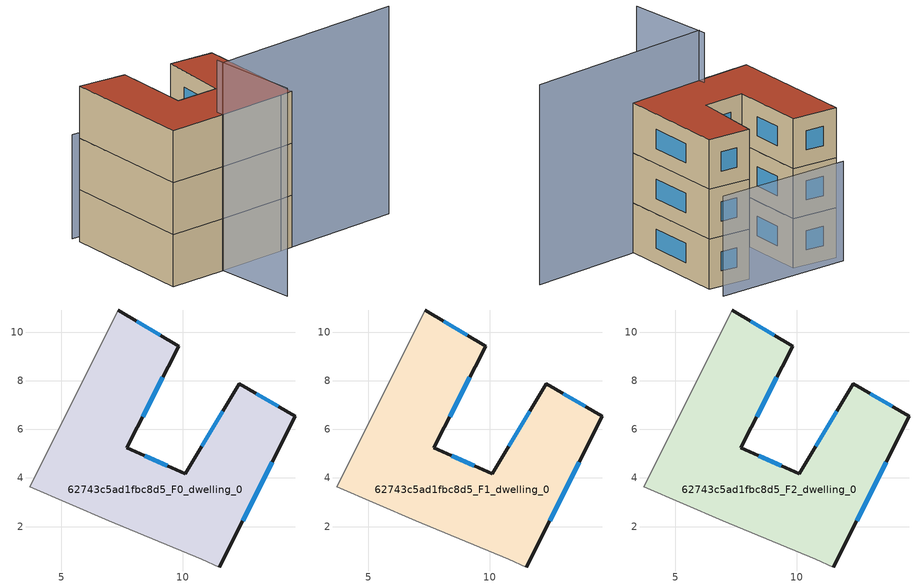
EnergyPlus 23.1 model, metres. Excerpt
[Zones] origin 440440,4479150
62743c5ad1fbc8d5_F0_dwelling_0
 floor ground (EU_floor_Construction): 12.31,7.89 14.63,6.54 11.51,0.33 10.78,0.65 6.95,2.25 3.7,3.64 7.34,10.91 9.83,9.42 7.7,5.25 10.11,4.17 z0
 wall outside (EU_wall_Construction): 11.51,0.33 14.63,6.54 12.31,7.89 10.11,4.17 7.7,5.25 9.83,9.42 7.34,10.91 z0:3
 wall adiabatic (EU_wall_Construction): 7.34,10.91 3.7,3.64 6.95,2.25 10.78,0.65 11.51,0.33 z0:3
 window (EU_Window_Construction): 13.92,6.95 13.02,7.47 / 12.46,2.23 13.67,4.64 / 9.06,9.87 8.1,10.45 / 8.35,6.52 9.17,8.14 / 9.37,4.5 8.44,4.92 / 11.64,6.75 10.78,5.31 z0.92:2.08
62743c5ad1fbc8d5_F1_dwelling_0
 floor to 62743c5ad1fbc8d5_F0_dwelling_0 (EU_floor_Construction): 12.31,7.89 14.63,6.54 11.51,0.33 10.78,0.65 6.95,2.25 3.7,3.64 7.34,10.91 9.82,9.42 7.7,5.25 10.11,4.17 z3
 wall outside (EU_wall_Construction): 11.51,0.33 14.63,6.54 12.31,7.89 10.11,4.17 7.7,5.25 9.83,9.42 7.34,10.91 z3:6
 wall adiabatic (EU_wall_Construction): 7.34,10.91 3.7,3.64 6.95,2.25 10.78,0.65 11.51,0.33 z3:6
 window (EU_Window_Construction): 13.92,6.95 13.02,7.47 / 12.46,2.23 13.67,4.64 / 9.06,9.87 8.1,10.45 / 8.35,6.52 9.17,8.14 / 9.37,4.5 8.44,4.92 / 11.64,6.75 10.78,5.31 z3.92:5.08
62743c5ad1fbc8d5_F2_dwelling_0
 floor to 62743c5ad1fbc8d5_F1_dwelling_0 (EU_floor_Construction): 12.31,7.89 14.63,6.54 11.51,0.33 10.78,0.65 6.95,2.25 3.7,3.64 7.34,10.91 9.82,9.42 7.7,5.25 10.11,4.17 z6
 wall outside (EU_wall_Construction): 11.51,0.33 14.63,6.54 12.31,7.89 10.11,4.17 7.7,5.25 9.83,9.42 7.34,10.91 z6:9
 wall adiabatic (EU_wall_Construction): 7.34,10.91 3.7,3.64 6.95,2.25 10.78,0.65 11.51,0.33 z6:9
 window (EU_Window_Construction): 13.92,6.95 13.02,7.47 / 12.46,2.23 13.67,4.64 / 9.06,9.87 8.1,10.45 / 8.35,6.52 9.17,8.14 / 9.37,4.5 8.44,4.92 / 11.64,6.75 10.78,5.31 z6.92:8.08
 roof outside (EU_roof_Construction): 11.51,0.33 14.63,6.54 12.31,7.89 10.11,4.17 7.7,5.25 9.83,9.42 7.34,10.91 3.7,3.64 6.95,2.25 10.78,0.65 z9
shading: 6.94,2.25 18.04,-2.3 / 7.1,2.64 5.16,-2.44 z0:12; 15.18,7.66 7.62,11.47 z0:6
[Building]
EU S2 Campaign: North Axis=0; Terrain=City; Solar Distribution=FullExterior
[Site:Location]
Madrid: Latitude=40.5; Longitude=-3.5; Time Zone=1; Elevation=609
[SizingPeriod:WeatherFileDays]
AnnualSizingPeriod: Begin Month=1; Begin Day of Month=1; End Month=12; End Day of Month=31; Day of Week for Start Day=Monday; Use Weather File Daylight Saving Period=No; Use Weather File Rain and Snow Indicators=No
[MATERIAL]
EU_InternalMass_Material: Roughness=MediumRough; Thickness=0.1; Conductivity=1; Density=1800; Specific Heat=900; Thermal Absorptance=0.9; Solar Absorptance=0.7; Visible Absorptance=0.7
[MATERIAL:NOMASS] Roughness=MediumRough; Thermal Absorptance=0.9; Solar Absorptance=0.7; Visible Absorptance=0.7
Name | Thermal Resistance
EU_wall_NoMass | 0.648025
EU_roof_NoMass | 0.347327
EU_floor_NoMass | 0.599929
[WINDOWMATERIAL:SIMPLEGLAZINGSYSTEM]
EU_Window_SimpleGlazing: UFactor=4.90254; Solar Heat Gain Coefficient=0.85; Visible Transmittance=0.85
[CONSTRUCTION]
EU_wall_Construction: EU_wall_NoMass
EU_roof_Construction: EU_roof_NoMass
EU_floor_Construction: EU_floor_NoMass
EU_Window_Construction: EU_Window_SimpleGlazing
EU_InternalMass_Construction: EU_InternalMass_Material
[ZONE] Type=1; Multiplier=1; Ceiling Height=autocalculate; Floor Area=autocalculate; Part of Total Floor Area=Yes
Name | Volume
62743c5ad1fbc8d5_F0_dwelling_0 | 153.945
62743c5ad1fbc8d5_F1_dwelling_0; 62743c5ad1fbc8d5_F2_dwelling_0 | 153.946
[INTERNALMASS] Construction=EU_InternalMass_Construction; Surface Area=51.315
Name | Zone or ZoneList
62743c5ad1fbc8d5_F0_dwelling_0_EU_InternalMass | 62743c5ad1fbc8d5_F0_dwelling_0
62743c5ad1fbc8d5_F1_dwelling_0_EU_InternalMass | 62743c5ad1fbc8d5_F1_dwelling_0
62743c5ad1fbc8d5_F2_dwelling_0_EU_InternalMass | 62743c5ad1fbc8d5_F2_dwelling_0
[OTHEREQUIPMENT] Fuel Type=Electricity; Design Level Calculation Method=Watts/Area; Power per Zone Floor Area=1; Fraction Latent=0; Fraction Radiant=0; Fraction Lost=0; Carbon Dioxide Generation Rate=0; EndUse Subcategory=EU_Step8_InternalGains
Name | Zone or ZoneList or Space or SpaceList | Schedule
EU_Step8_InternalGain_62743c5ad1fbc8d5_F0_dwelling_0_f000 | 62743c5ad1fbc8d5_F0_dwelling_0 | EU_Step8_GainSchedule_62743c5ad1fbc8d5_F0_dwelling_0_f000
EU_Step8_InternalGain_62743c5ad1fbc8d5_F1_dwelling_0_f000 | 62743c5ad1fbc8d5_F1_dwelling_0 | EU_Step8_GainSchedule_62743c5ad1fbc8d5_F1_dwelling_0_f000
EU_Step8_InternalGain_62743c5ad1fbc8d5_F2_dwelling_0_f000 | 62743c5ad1fbc8d5_F2_dwelling_0 | EU_Step8_GainSchedule_62743c5ad1fbc8d5_F2_dwelling_0_f000
[ZONEVENTILATION:DESIGNFLOWRATE] Schedule=EU_AlwaysOn; Design Flow Rate Calculation Method=AirChanges/Hour; Air Changes per Hour=0.713097; Ventilation Type=Natural; Fan Pressure Rise=0; Fan Total Efficiency=1; Constant Term Coefficient=1; Temperature Term Coefficient=0; Velocity Term Coefficient=0; Velocity Squared Term Coefficient=0; Minimum Indoor Temperature=-100; Maximum Indoor Temperature=100; Delta Temperature=-100; Minimum Outdoor Temperature=-100; Maximum Outdoor Temperature=100; Maximum Wind Speed=40
Name | Zone or ZoneList or Space or SpaceList
EU_ConstantAir_62743c5ad1fbc8d5_F0_dwelling_0 | 62743c5ad1fbc8d5_F0_dwelling_0
EU_ConstantAir_62743c5ad1fbc8d5_F1_dwelling_0 | 62743c5ad1fbc8d5_F1_dwelling_0
EU_ConstantAir_62743c5ad1fbc8d5_F2_dwelling_0 | 62743c5ad1fbc8d5_F2_dwelling_0
[HVACTEMPLATE:THERMOSTAT] Constant Heating Setpoint=20; Constant Cooling Setpoint=50
EU_HeatOnly_62743c5ad1fbc8d5_F0_dwelling_0; EU_HeatOnly_62743c5ad1fbc8d5_F1_dwelling_0; EU_HeatOnly_62743c5ad1fbc8d5_F2_dwelling_0
[HVACTEMPLATE:ZONE:IDEALLOADSAIRSYSTEM] System Availability Schedule=EU_AlwaysOn; Maximum Heating Supply Air Temperature=50; Minimum Cooling Supply Air Temperature=13; Maximum Heating Supply Air Humidity Ratio=0.0156; Minimum Cooling Supply Air Humidity Ratio=0.0077; Heating Limit=NoLimit; Cooling Limit=NoLimit; Heating Availability Schedule=EU_AlwaysOn; Cooling Availability Schedule=EU_CoolingOff; Dehumidification Control Type=ConstantSensibleHeatRatio; Cooling Sensible Heat Ratio=0.7; Dehumidification Setpoint=60; Humidification Control Type=None; Humidification Setpoint=30; Outdoor Air Method=None; Outdoor Air Flow Rate per Person=0.00944; Outdoor Air Flow Rate per Zone Floor Area=0; Outdoor Air Flow Rate per Zone=0; Demand Controlled Ventilation Type=None; Outdoor Air Economizer Type=NoEconomizer; Heat Recovery Type=None; Sensible Heat Recovery Effectiveness=0.7; Latent Heat Recovery Effectiveness=0.65
Name | Template Thermostat
62743c5ad1fbc8d5_F0_dwelling_0 | EU_HeatOnly_62743c5ad1fbc8d5_F0_dwelling_0
62743c5ad1fbc8d5_F1_dwelling_0 | EU_HeatOnly_62743c5ad1fbc8d5_F1_dwelling_0
62743c5ad1fbc8d5_F2_dwelling_0 | EU_HeatOnly_62743c5ad1fbc8d5_F2_dwelling_0
[SIZING:ZONE] Zone Cooling Design Supply Air Temperature Input Method=SupplyAirTemperature; Zone Cooling Design Supply Air Temperature=13; Zone Heating Design Supply Air Temperature Input Method=SupplyAirTemperature; Zone Heating Design Supply Air Temperature=50; Zone Cooling Design Supply Air Humidity Ratio=0.008; Zone Heating Design Supply Air Humidity Ratio=0.008; Cooling Design Air Flow Method=DesignDay; Cooling Design Air Flow Rate=0; Cooling Minimum Air Flow per Zone Floor Area=0.000762; Cooling Minimum Air Flow=0; Cooling Minimum Air Flow Fraction=0.2; Heating Design Air Flow Method=DesignDay; Heating Design Air Flow Rate=0; Heating Maximum Air Flow per Zone Floor Area=0.002032; Heating Maximum Air Flow=0.141576; Heating Maximum Air Flow Fraction=0.3; Account for Dedicated Outdoor Air System=No; Dedicated Outdoor Air System Control Strategy=NeutralSupplyAir; Dedicated Outdoor Air Low Setpoint Temperature for Design=autosize; Dedicated Outdoor Air High Setpoint Temperature for Design=autosize; Zone Load Sizing Method=Sensible Load Only No Latent Load; Zone Latent Cooling Design Supply Air Humidity Ratio Input Method=HumidityRatioDifference; Zone Cooling Design Supply Air Humidity Ratio Difference=0.005; Zone Latent Heating Design Supply Air Humidity Ratio Input Method=HumidityRatioDifference; Zone Humidification Design Supply Air Humidity Ratio Difference=0.005
62743c5ad1fbc8d5_F0_dwelling_0; 62743c5ad1fbc8d5_F1_dwelling_0; 62743c5ad1fbc8d5_F2_dwelling_0
[SCHEDULE:CONSTANT]
Name | Hourly Value
EU_AlwaysOn | 1
EU_CoolingOff | 0
[SCHEDULE:FILE] Column Number=1; Rows to Skip at Top=0; Number of Hours of Data=8760; Column Separator=Comma; Interpolate to Timestep=No; Minutes per Item=60; Adjust Schedule for Daylight Savings=Yes
Name | File
EU_Step8_GainSchedule_62743c5ad1fbc8d5_F0_dwelling_0_f000 | ../../schedules/62743c5ad1fbc8d5/62743c5ad1fbc8d5_F0_dwelling_0_f000_gain.csv
EU_Step8_GainSchedule_62743c5ad1fbc8d5_F1_dwelling_0_f000 | ../../schedules/62743c5ad1fbc8d5/62743c5ad1fbc8d5_F1_dwelling_0_f000_gain.csv
EU_Step8_GainSchedule_62743c5ad1fbc8d5_F2_dwelling_0_f000 | ../../schedules/62743c5ad1fbc8d5/62743c5ad1fbc8d5_F2_dwelling_0_f000_gain.csv
